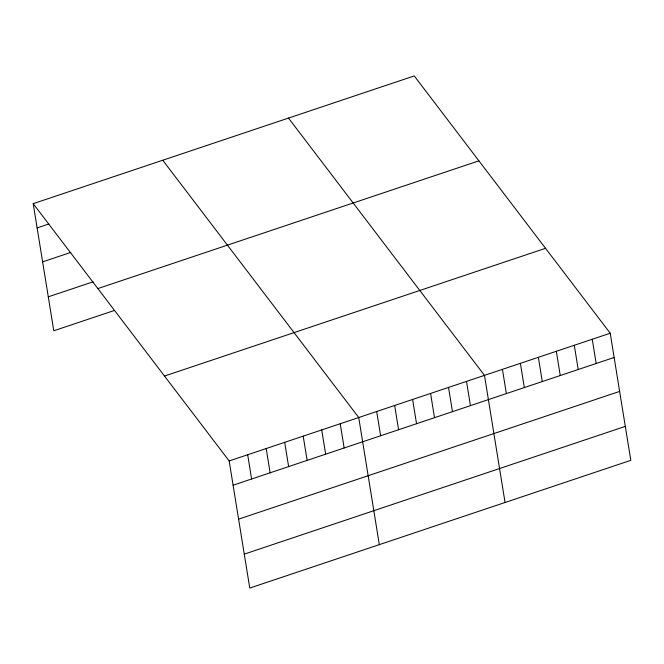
<?xml version="1.0" encoding="UTF-8"?>
<svg xmlns="http://www.w3.org/2000/svg" width="664" height="664" viewBox="0 0 664 664"><rect width="100%" height="100%" fill="white"/><g stroke="black" fill="none" stroke-linecap="round" stroke-linejoin="round"><path stroke-width="1" d="M33.2 203.665L414.236 75.928L610.216 333.22L630.8 460.335L249.764 588.072L229.171 460.957L33.2 203.665L53.784 330.78L114.183 310.536M37.126 227.918L48.812 224M42.629 261.865L70.874 252.395M48.289 296.833L93.101 281.818M97.874 288.574L478.91 160.837M164.506 376.048L545.542 248.311M229.171 460.957L610.216 333.22M233.106 485.21L614.142 357.464M238.6 519.148L619.636 391.411M244.269 554.125L625.305 426.388M288.491 118.084L484.471 375.368L505.055 502.482M162.755 160.24L358.726 417.523L379.318 544.638M592.246 339.238L596.172 363.49M574.285 345.263L578.211 369.508M556.324 351.281L560.25 375.533M538.363 357.307L542.289 381.551M520.393 363.324L524.328 387.577M502.432 369.35L506.358 393.594M466.51 381.393L470.436 405.646M448.54 387.419L452.474 411.663M430.579 393.437L434.505 417.689M412.618 399.462L416.544 423.707M394.657 405.48L398.583 429.732M376.687 411.506L380.621 435.75M340.217 423.732L344.151 447.976M321.716 429.932L325.642 454.184M303.207 436.14L307.133 460.384M284.698 442.34L288.624 466.593M266.189 448.549L270.115 472.793M247.68 454.749L251.606 479.001"/></g></svg>
